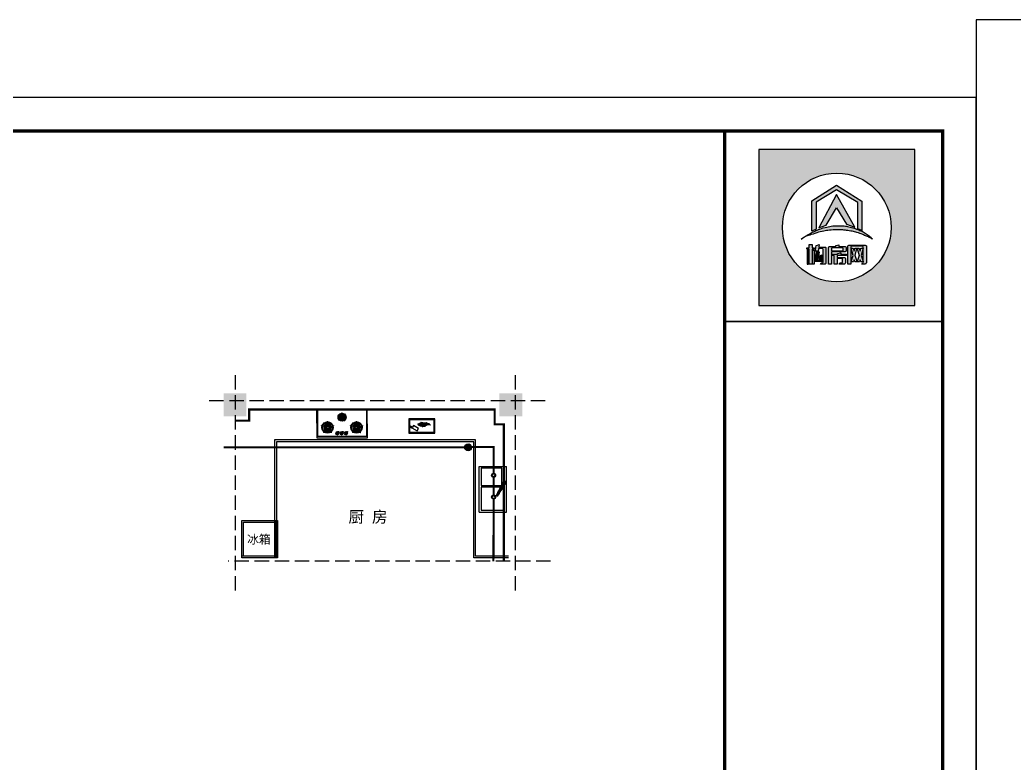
# Model space of a CAD drawing. Header units: millimetres. Extents: x -807114 to 146922, y -468455 to -61603.
# Drawn here: x 93672 to 110982, y -225733 to -212794 of the extents above; entities that cross this region are included whole.
import ezdxf

# ---------------------------------------------------------------- set-up
doc = ezdxf.new("R2010")
doc.units = ezdxf.units.MM
doc.header["$LTSCALE"] = 1000
doc.linetypes.add('DASH', pattern=[0.35, 0.25, -0.1])
doc.linetypes.add('HIDDEN', pattern=[9.525, 6.35, -3.175])
for name, color, linetype in [('FF-FIXT', 31, 'Continuous'), ('FF-FURN', 51, 'Continuous'), ('floor', 9, 'Continuous'), ('KITCHEN', 2, 'Continuous'), ('KL截面', 30, 'Continuous'), ('P-活动家具', 134, 'Continuous'), ('PIPE-污水', 2, 'DASH'), ('PIPE-给水', 3, 'Continuous'), ('PUB_TITLE', 4, 'Continuous'), ('建-窗', 4, 'Continuous'), ('建-轴', 1, 'Continuous')]:
    doc.layers.add(name, color=color, linetype=linetype)
doc.layers.add('jia +', color=4, linetype='Continuous', lineweight=20)
doc.layers.add('jia -', color=1, linetype='Continuous', lineweight=9)
doc.styles.add('D', font='simhei.ttf', dxfattribs={"width": 0.75, "height": 7})

# ---------------------------------------------------------------- blocks, each defined once
blk = doc.blocks.new('sadasfafa')
h = blk.add_hatch(color=252)
h.dxf.hatch_style = 1
h.paths.add_polyline_path([(1853311, -2488040), (1853311, -2490368), (1855639, -2490368), (1855639, -2488040)])
h.paths.add_polyline_path([(1855286, -2489204, 1), (1853664, -2489204, 1)], flags=16)
edge = h.paths.add_edge_path(flags=0)
edge.add_spline(control_points=[(1853945, -2489376), (1853935, -2489385), (1854022, -2489327), (1854064, -2489324), (1854178, -2489280), (1854273, -2489257), (1854375, -2489242), (1854470, -2489236), (1854555, -2489239), (1854630, -2489250), (1854700, -2489259), (1854781, -2489280), (1854854, -2489303), (1854917, -2489335), (1854967, -2489354), (1854993, -2489368), (1855014, -2489382), (1854982, -2489354), (1854965, -2489332), (1854910, -2489297), (1854854, -2489260), (1854784, -2489234), (1854713, -2489206), (1854640, -2489189), (1854569, -2489179), (1854497, -2489176), (1854414, -2489178), (1854321, -2489198), (1854229, -2489222), (1854147, -2489257), (1854080, -2489292), (1854021, -2489325), (1853977, -2489352), (1853953, -2489369), (1853945, -2489376)], knot_values=[0, 0, 0, 0, 114.670179, 423.637006, 763.89867, 1083.683754, 1343.405239, 1688.07646, 1952.326814, 2113.699055, 2375.693807, 2595.188681, 2872.839541, 3068.155951, 3238.592156, 3348.056762, 3361.095167, 3431.805845, 3527.265261, 3733.200323, 3952.805082, 4160.23278, 4398.128766, 4650.488133, 4837.16968, 5050.428326, 5308.684497, 5588.159898, 5913.430939, 6163.12325, 6398.139207, 6601.625078, 6772.549769, 6871.149972, 6871.149972, 6871.149972, 6871.149972], degree=3, periodic=1)
h.paths.add_polyline_path([(1854530, -2489580), (1854534, -2489580), (1854534, -2489603), (1854618, -2489603), (1854618, -2489621), (1854481, -2489621), (1854481, -2489650), (1854589, -2489650), (1854599, -2489656), (1854606, -2489666), (1854606, -2489733), (1854600, -2489742), (1854590, -2489750), (1854506, -2489750), (1854514, -2489740), (1854518, -2489731), (1854552, -2489731), (1854558, -2489728), (1854560, -2489721), (1854560, -2489675), (1854558, -2489670), (1854553, -2489667), (1854481, -2489667), (1854481, -2489750), (1854436, -2489750), (1854436, -2489626), (1854433, -2489621), (1854406, -2489621), (1854406, -2489603), (1854488, -2489603), (1854488, -2489590)], flags=0)
h.paths.add_polyline_path([(1854486, -2489468), (1854506, -2489461), (1854506, -2489485), (1854510, -2489489), (1854601, -2489489), (1854609, -2489494), (1854615, -2489502), (1854615, -2489556), (1854607, -2489564), (1854599, -2489569), (1854401, -2489569), (1854394, -2489573), (1854394, -2489750), (1854349, -2489750), (1854349, -2489504), (1854355, -2489495), (1854367, -2489489), (1854462, -2489489), (1854462, -2489474)], flags=0)
h.paths.add_polyline_path([(1854394, -2489554), (1854394, -2489512), (1854404, -2489506), (1854562, -2489506), (1854570, -2489513), (1854570, -2489554)], flags=0)
h.paths.add_polyline_path([(1854214, -2489569), (1854203, -2489632), (1854193, -2489683), (1854194, -2489689), (1854218, -2489689), (1854220, -2489683), (1854214, -2489633), (1854254, -2489614), (1854263, -2489686), (1854263, -2489700), (1854255, -2489709), (1854159, -2489709), (1854150, -2489702), (1854148, -2489692), (1854173, -2489569)], flags=0)
h.paths.add_polyline_path([(1854187, -2489466), (1854213, -2489458), (1854207, -2489496), (1854296, -2489496), (1854305, -2489498), (1854312, -2489505), (1854314, -2489513), (1854314, -2489733), (1854310, -2489741), (1854301, -2489750), (1854231, -2489750), (1854238, -2489741), (1854243, -2489730), (1854261, -2489730), (1854268, -2489727), (1854270, -2489720), (1854270, -2489531), (1854270, -2489526), (1854267, -2489521), (1854260, -2489516), (1854202, -2489516), (1854201, -2489534), (1854196, -2489558), (1854150, -2489558), (1854159, -2489535), (1854165, -2489504), (1854167, -2489471)], flags=0)
h.paths.add_polyline_path([(1854140, -2489544), (1854140, -2489750), (1854114, -2489750), (1854114, -2489544)], flags=0)
h.paths.add_polyline_path([(1854056, -2489544), (1854053, -2489750), (1854031, -2489750), (1854031, -2489544)], flags=0)
h.paths.add_polyline_path([(1854107, -2489459), (1854107, -2489508), (1854139, -2489508), (1854139, -2489527), (1854107, -2489527), (1854107, -2489750), (1854062, -2489750), (1854062, -2489527), (1854029, -2489527), (1854029, -2489508), (1854062, -2489508), (1854062, -2489459)], flags=0)
h.paths.add_polyline_path([(1854209, -2489211), (1854471, -2488714), (1854743, -2489200), (1854618, -2489155), (1854470, -2488913), (1854318, -2489172)], flags=0)
h.paths.add_polyline_path([(1854102, -2488808), (1854470, -2488575), (1854848, -2488810), (1854848, -2489247), (1854790, -2489223), (1854790, -2488832), (1854471, -2488643), (1854168, -2488829), (1854168, -2489231), (1854102, -2489257)], flags=0)
h.paths.add_polyline_path([(1854685, -2489750), (1854641, -2489750), (1854641, -2489488), (1854641, -2489484), (1854646, -2489475), (1854656, -2489467), (1854898, -2489467), (1854907, -2489471), (1854916, -2489478), (1854916, -2489731), (1854908, -2489743), (1854902, -2489750), (1854847, -2489750), (1854858, -2489732), (1854866, -2489731), (1854869, -2489724), (1854869, -2489718), (1854867, -2489718), (1854836, -2489718), (1854826, -2489684), (1854814, -2489718), (1854746, -2489718), (1854736, -2489684), (1854722, -2489718), (1854689, -2489718), (1854689, -2489709), (1854691, -2489709), (1854720, -2489621), (1854685, -2489512)], flags=0)
h.paths.add_polyline_path([(1854779, -2489518), (1854809, -2489621), (1854781, -2489709), (1854777, -2489709), (1854750, -2489621), (1854775, -2489518)], flags=0)
h = blk.add_hatch(color=7)
h.dxf.hatch_style = 1
h.paths.add_polyline_path([(1854102, -2489257), (1854168, -2489231), (1854168, -2488829), (1854471, -2488643), (1854790, -2488832), (1854790, -2489223), (1854848, -2489247), (1854848, -2488810), (1854470, -2488575), (1854102, -2488808)])
h = blk.add_hatch(color=7)
h.dxf.hatch_style = 1
h.paths.add_polyline_path([(1854318, -2489172), (1854470, -2488913), (1854618, -2489155), (1854743, -2489200), (1854471, -2488714), (1854209, -2489211)])
h = blk.add_hatch(color=7)
h.dxf.hatch_style = 1
edge = h.paths.add_edge_path()
edge.add_spline(control_points=[(1853945, -2489376), (1853953, -2489369), (1853977, -2489352), (1854021, -2489325), (1854080, -2489292), (1854147, -2489257), (1854229, -2489222), (1854321, -2489198), (1854414, -2489178), (1854497, -2489176), (1854569, -2489179), (1854640, -2489189), (1854713, -2489206), (1854784, -2489234), (1854854, -2489260), (1854910, -2489297), (1854965, -2489332), (1854982, -2489354), (1855014, -2489382), (1854993, -2489368), (1854967, -2489354), (1854917, -2489335), (1854854, -2489303), (1854781, -2489280), (1854700, -2489259), (1854630, -2489250), (1854555, -2489239), (1854470, -2489236), (1854375, -2489242), (1854273, -2489257), (1854178, -2489280), (1854064, -2489324), (1854022, -2489327), (1853935, -2489385), (1853945, -2489376)], knot_values=[0, 0, 0, 0, 98.600203, 269.524894, 473.010766, 708.026723, 957.719033, 1282.990074, 1562.465475, 1820.721647, 2033.980292, 2220.661839, 2473.021206, 2710.917192, 2918.34489, 3137.949649, 3343.884711, 3439.344127, 3510.054805, 3523.09321, 3632.557816, 3802.994021, 3998.310431, 4275.961291, 4495.456165, 4757.450917, 4918.823158, 5183.073513, 5527.744733, 5787.466218, 6107.251302, 6447.512966, 6756.479793, 6871.149972, 6871.149972, 6871.149972, 6871.149972], degree=3, periodic=1)
h = blk.add_hatch(color=7)
h.dxf.hatch_style = 1
h.paths.add_polyline_path([(1854062, -2489459), (1854062, -2489508), (1854029, -2489508), (1854029, -2489527), (1854062, -2489527), (1854062, -2489750), (1854107, -2489750), (1854107, -2489527), (1854139, -2489527), (1854139, -2489508), (1854107, -2489508), (1854107, -2489459)])
h = blk.add_hatch(color=7)
h.dxf.hatch_style = 1
h.paths.add_polyline_path([(1854167, -2489471), (1854165, -2489504), (1854159, -2489535), (1854150, -2489558), (1854196, -2489558), (1854201, -2489534), (1854202, -2489516), (1854260, -2489516), (1854267, -2489521), (1854270, -2489526), (1854270, -2489531), (1854270, -2489720), (1854268, -2489727), (1854261, -2489730), (1854243, -2489730), (1854238, -2489741), (1854231, -2489750), (1854301, -2489750), (1854310, -2489741), (1854314, -2489733), (1854314, -2489513), (1854312, -2489505), (1854305, -2489498), (1854296, -2489496), (1854207, -2489496), (1854213, -2489458), (1854187, -2489466)])
h = blk.add_hatch(color=7)
h.dxf.hatch_style = 1
h.paths.add_polyline_path([(1854462, -2489474), (1854462, -2489489), (1854367, -2489489), (1854355, -2489495), (1854349, -2489504), (1854349, -2489750), (1854394, -2489750), (1854394, -2489573), (1854401, -2489569), (1854599, -2489569), (1854607, -2489564), (1854615, -2489556), (1854615, -2489502), (1854609, -2489494), (1854601, -2489489), (1854510, -2489489), (1854506, -2489485), (1854506, -2489461), (1854486, -2489468)])
h.paths.add_polyline_path([(1854394, -2489554), (1854394, -2489512), (1854404, -2489506), (1854562, -2489506), (1854570, -2489513), (1854570, -2489554)], flags=16)
h = blk.add_hatch(color=7)
h.dxf.hatch_style = 1
h.paths.add_polyline_path([(1854685, -2489512), (1854685, -2489493), (1854693, -2489483), (1854862, -2489483), (1854869, -2489491), (1854869, -2489724), (1854866, -2489731), (1854858, -2489732), (1854847, -2489750), (1854902, -2489750), (1854908, -2489743), (1854916, -2489731), (1854916, -2489478), (1854907, -2489471), (1854898, -2489467), (1854656, -2489467), (1854646, -2489475), (1854641, -2489484), (1854641, -2489488), (1854641, -2489750), (1854685, -2489750)])
h = blk.add_hatch(color=7)
h.dxf.hatch_style = 1
h.paths.add_polyline_path([(1854031, -2489544), (1854031, -2489750), (1854053, -2489750), (1854056, -2489544)])
h = blk.add_hatch(color=7)
h.dxf.hatch_style = 1
h.paths.add_polyline_path([(1854114, -2489544), (1854114, -2489750), (1854140, -2489750), (1854140, -2489544)])
h = blk.add_hatch(color=7)
h.dxf.hatch_style = 1
h.paths.add_polyline_path([(1854173, -2489569), (1854148, -2489692), (1854150, -2489702), (1854159, -2489709), (1854255, -2489709), (1854263, -2489700), (1854263, -2489686), (1854254, -2489614), (1854214, -2489633), (1854220, -2489683), (1854218, -2489689), (1854194, -2489689), (1854193, -2489683), (1854203, -2489632), (1854214, -2489569)])
h = blk.add_hatch(color=7)
h.dxf.hatch_style = 1
h.paths.add_polyline_path([(1854488, -2489590), (1854488, -2489603), (1854406, -2489603), (1854406, -2489621), (1854433, -2489621), (1854436, -2489626), (1854436, -2489750), (1854481, -2489750), (1854481, -2489667), (1854553, -2489667), (1854558, -2489670), (1854560, -2489675), (1854560, -2489721), (1854558, -2489728), (1854552, -2489731), (1854518, -2489731), (1854514, -2489740), (1854506, -2489750), (1854590, -2489750), (1854600, -2489742), (1854606, -2489733), (1854606, -2489666), (1854599, -2489656), (1854589, -2489650), (1854481, -2489650), (1854481, -2489621), (1854618, -2489621), (1854618, -2489603), (1854534, -2489603), (1854534, -2489580), (1854530, -2489580)])
h = blk.add_hatch(color=7)
h.dxf.hatch_style = 1
h.paths.add_polyline_path([(1854866, -2489709), (1854840, -2489621), (1854866, -2489512), (1854836, -2489512), (1854824, -2489558), (1854808, -2489512), (1854745, -2489512), (1854734, -2489557), (1854719, -2489512), (1854689, -2489512), (1854720, -2489621), (1854691, -2489709), (1854689, -2489709), (1854689, -2489710), (1854689, -2489718), (1854722, -2489718), (1854736, -2489684), (1854746, -2489718), (1854814, -2489718), (1854826, -2489684), (1854836, -2489718), (1854867, -2489718), (1854867, -2489709)])
h.paths.add_polyline_path([(1854779, -2489518), (1854809, -2489621), (1854781, -2489709), (1854777, -2489709), (1854750, -2489621), (1854775, -2489518)], flags=16)
for points in [[(1855639, -2488040), (1853311, -2488040), (1853311, -2490368), (1855639, -2490368)], [(1854102, -2489257), (1854102, -2488808), (1854470, -2488575), (1854848, -2488810), (1854848, -2489247), (1854790, -2489223), (1854790, -2488832), (1854471, -2488643), (1854168, -2488829), (1854168, -2489231)], [(1854209, -2489211), (1854318, -2489172), (1854470, -2488913), (1854618, -2489155), (1854743, -2489200), (1854471, -2488714)], [(1854062, -2489459), (1854107, -2489459), (1854107, -2489508), (1854139, -2489508), (1854139, -2489527), (1854107, -2489527), (1854107, -2489750), (1854062, -2489750), (1854062, -2489527), (1854029, -2489527), (1854029, -2489508), (1854062, -2489508)], [(1854462, -2489474), (1854486, -2489468), (1854506, -2489461), (1854506, -2489485), (1854510, -2489489), (1854601, -2489489), (1854609, -2489494), (1854615, -2489502), (1854615, -2489556), (1854607, -2489564), (1854599, -2489569), (1854401, -2489569), (1854394, -2489573), (1854394, -2489750), (1854349, -2489750), (1854349, -2489504), (1854355, -2489495), (1854367, -2489489), (1854462, -2489489)], [(1854641, -2489750), (1854641, -2489488), (1854641, -2489484), (1854646, -2489475), (1854656, -2489467), (1854898, -2489467), (1854907, -2489471), (1854916, -2489478), (1854916, -2489731), (1854908, -2489743), (1854902, -2489750), (1854847, -2489750), (1854858, -2489732), (1854866, -2489731), (1854869, -2489724), (1854869, -2489491), (1854862, -2489483), (1854693, -2489483), (1854685, -2489493), (1854685, -2489750)], [(1854056, -2489544), (1854031, -2489544), (1854031, -2489750), (1854053, -2489750)], [(1854114, -2489544), (1854140, -2489544), (1854140, -2489750), (1854114, -2489750)], [(1854394, -2489554), (1854570, -2489554), (1854570, -2489513), (1854562, -2489506), (1854404, -2489506), (1854394, -2489512)], [(1854488, -2489590), (1854530, -2489580), (1854534, -2489580), (1854534, -2489603), (1854618, -2489603), (1854618, -2489621), (1854481, -2489621), (1854481, -2489650), (1854589, -2489650), (1854599, -2489656), (1854606, -2489666), (1854606, -2489733), (1854600, -2489742), (1854590, -2489750), (1854506, -2489750), (1854514, -2489740), (1854518, -2489731), (1854552, -2489731), (1854558, -2489728), (1854560, -2489721), (1854560, -2489675), (1854558, -2489670), (1854553, -2489667), (1854481, -2489667), (1854481, -2489750), (1854436, -2489750), (1854436, -2489626), (1854433, -2489621), (1854406, -2489621), (1854406, -2489603), (1854488, -2489603)], [(1854775, -2489518), (1854779, -2489518), (1854809, -2489621), (1854781, -2489709), (1854777, -2489709), (1854750, -2489621)]]:
    blk.add_lwpolyline(points, close=True)
for points in [[(1854167, -2489471), (1854187, -2489466), (1854213, -2489458), (1854207, -2489496), (1854296, -2489496), (1854305, -2489498), (1854312, -2489505), (1854314, -2489513), (1854314, -2489733), (1854310, -2489741), (1854301, -2489750), (1854231, -2489750), (1854238, -2489741), (1854243, -2489730), (1854261, -2489730), (1854268, -2489727), (1854270, -2489720), (1854270, -2489531), (1854270, -2489526), (1854267, -2489521), (1854260, -2489516), (1854202, -2489516), (1854201, -2489534), (1854196, -2489558), (1854150, -2489558), (1854150, -2489558), (1854159, -2489535), (1854165, -2489504), (1854167, -2489471)], [(1854173, -2489569), (1854214, -2489569), (1854203, -2489632), (1854193, -2489683), (1854194, -2489689), (1854218, -2489689), (1854220, -2489683), (1854214, -2489633), (1854254, -2489614), (1854263, -2489686), (1854263, -2489700), (1854255, -2489709), (1854159, -2489709), (1854150, -2489702), (1854148, -2489692), (1854173, -2489569)], [(1854866, -2489709), (1854866, -2489709), (1854867, -2489709), (1854867, -2489718), (1854836, -2489718), (1854826, -2489684), (1854814, -2489718), (1854746, -2489718), (1854736, -2489684), (1854722, -2489718), (1854689, -2489718), (1854689, -2489710), (1854689, -2489709), (1854691, -2489709), (1854720, -2489621), (1854689, -2489512)]]:
    blk.add_lwpolyline(points)
at = {"color": 7}
blk.add_lwpolyline([(1854689, -2489512), (1854719, -2489512), (1854734, -2489557), (1854745, -2489512), (1854808, -2489512), (1854824, -2489558), (1854836, -2489512), (1854866, -2489512), (1854840, -2489621), (1854866, -2489709)], dxfattribs=at)
blk.add_circle((1854475, -2489204), 811)
at = {"start_tangent": (-0.74079, -0.671736), "end_tangent": (-0.74079, -0.671736)}
blk.add_spline([(1853945, -2489376), (1853977, -2489357), (1854071, -2489318), (1854178, -2489282), (1854280, -2489257), (1854365, -2489245), (1854479, -2489238), (1854566, -2489241), (1854619, -2489248), (1854704, -2489261), (1854775, -2489279), (1854861, -2489308), (1854920, -2489335), (1854972, -2489357), (1855003, -2489375), (1855007, -2489377), (1854990, -2489361), (1854968, -2489339), (1854913, -2489299), (1854851, -2489261), (1854787, -2489235), (1854714, -2489208), (1854633, -2489189), (1854572, -2489180), (1854501, -2489177), (1854416, -2489181), (1854326, -2489198), (1854222, -2489227), (1854146, -2489259), (1854077, -2489294), (1854019, -2489327), (1853971, -2489357), (1853945, -2489376)], degree=3, dxfattribs=at)
blk = doc.blocks.new('A$C73C27036')
at = {"layer": 'floor', "color": 251, "ltscale": 50}
for p, q in [((0, 800), (0, 0)), ((476, 800), (0, 800)), ((476, 800), (476, 0)), ((476, 0), (0, 0))]:
    blk.add_line(p, q, dxfattribs=at)
for centre, radius in [((226, 535), 35), ((226, 535), 25), ((226, 156), 35), ((226, 156), 25)]:
    blk.add_circle(centre, radius, dxfattribs=at)
at = {"layer": 'jia +', "color": 251}
for centre, radius, start, end in [((6980, -3738), 8043, 148.0351, 149.7132), ((161, 517), 5, 61.0799, 145.1717), ((-105, 35), 556, 58.9201, 61.0799), ((-6915, 4285), 8043, 330.2868, 331.9649), ((179, 507), 5, 334.8283, 58.9201), ((39, 285), 29.1, 101.9376, 18.0624)]:
    blk.add_arc(centre, radius, start, end, dxfattribs=at)
at = {"layer": 'jia -', "color": 251}
for centre, radius, start, end in [((40, 287), 20, 150, 330), ((278, 151), 294, 138.9018, 150.229), ((36, 294), 5, 149.5096, 224.4347), ((278, 151), 286, 139.062, 149.5096), ((55, 312), 31.1, 224.4347, 255.5653), ((39, 285), 29.1, 37.6892, 82.3108), ((48, 287), 5, 255.5653, 330.4904), ((-196, 425), 286, 330.4904, 340.938), ((-196, 425), 294, 329.771, 341.0982), ((60, 321), 24.5, 30.4631, 89.5369), ((64, 337), 2, 93.1644, 139.062), ((64, 328), 10.9, 26.8356, 93.1644)]:
    blk.add_arc(centre, radius, start, end, dxfattribs=at)
at = {"layer": 'jia -', "color": 2}
for centre, radius, start, end in [((60, 341), 5, 89.5369, 138.9018), ((72, 332), 2, 340.938, 26.8356), ((77, 331), 5, 341.0982, 30.4631)]:
    blk.add_arc(centre, radius, start, end, dxfattribs=at)
at = {"layer": 'P-活动家具', "ltscale": 50}
for p, q in [((35, 765), (35, 363)), ((441, 765), (35, 765)), ((441, 363), (441, 765)), ((35, 363), (441, 363)), ((85, 336), (85, 34)), ((441, 336), (85, 336)), ((441, 34), (441, 336)), ((85, 34), (441, 34))]:
    blk.add_line(p, q, dxfattribs=at)
blk = doc.blocks.new('A$C565A4CBB')
at = {"layer": 'P-活动家具', "color": 250}
for p, q in [((0, 0), (-12, 1)), ((11, -6), (0, 0)), ((69, 88), (47, 50)), ((47, 50), (132, 0)), ((158, 37), (69, 88)), ((132, 0), (149, 29)), ((149, 29), (152, 27)), ((152, 27), (151, 26)), ((151, 26), (183, 7)), ((158, 37), (159, 39)), ((190, 21), (159, 39)), ((183, 7), (190, 21)), ((-122, -21), (-110, -21)), ((-109, -21), (-122, -21)), ((-110, -21), (-100, -24)), ((-98, -24), (-109, -21)), ((-95, -16), (-90, -17)), ((-90, -16), (-95, -16)), ((-76, -24), (-90, -16)), ((-90, -17), (-78, -24)), ((-77, -12), (-66, -25)), ((-64, -25), (-77, -12)), ((-65, -12), (-56, -26)), ((-53, -26), (-65, -12)), ((-54, -8), (-42, -26)), ((-40, -26), (-54, -8)), ((-51, -45), (-48, -28)), ((-47, -28), (-51, -45)), ((-48, -5), (-34, -26)), ((-31, -26), (-48, -5)), ((-44, -45), (-41, -28)), ((-40, -28), (-43, -45)), ((-37, -5), (-22, -25)), ((-20, -25), (-37, -5)), ((-33, -42), (-33, -28)), ((-32, -28), (-32, -42)), ((-28, -2), (-10, -24)), ((-8, -24), (-28, -2)), ((-25, -43), (-26, -28)), ((-25, -28), (-23, -43)), ((-20, -41), (-20, -27)), ((-19, -27), (-20, -41)), ((-1, -2), (-17, -1)), ((-17, -51), (-13, -39)), ((-13, -40), (-17, -51)), ((-13, -39), (-15, -27)), ((-14, -3), (1, -22)), ((2, -22), (-14, -3)), ((-13, -26), (-13, -40)), ((-1, -4), (-9, -1)), ((-5, -5), (-8, -4)), ((7, -9), (-5, -5)), ((7, -6), (-1, -2)), ((7, -35), (3, -24)), ((4, -24), (8, -37)), ((8, -41), (7, -35)), ((8, -37), (8, -46))]:
    blk.add_line(p, q, dxfattribs=at)
at = {"layer": 'P-活动家具'}
for p, q in [((-54, -48), (-51, -45)), ((-51, -45), (-54, -48)), ((-46, -50), (-44, -45)), ((-43, -45), (-46, -50)), ((-36, -52), (-33, -42)), ((-32, -42), (-36, -52)), ((-27, -51), (-25, -43)), ((-23, -43), (-27, -51)), ((-22, -50), (-20, -41)), ((-20, -41), (-22, -50)), ((8, -46), (8, -41))]:
    blk.add_line(p, q, dxfattribs=at)
at = {"layer": 'P-活动家具', "color": 250}
blk.add_lwpolyline([(215, 130), (-242, 130), (-242, -118), (215, -118)], close=True, dxfattribs=at)
at = {"layer": 'P-活动家具'}
blk.add_lwpolyline([(200, 115), (-227, 115), (-227, -103), (200, -103)], close=True, dxfattribs=at)
at = {"layer": 'P-活动家具', "color": 250}
for points in [[(-66, -1), (-76, 3)], [(-58, 0), (-70, 6), (-52, 1), (-59, 6)], [(-45, 3), (-50, 6)], [(-34, 4), (-40, 9)], [(-26, 6), (-32, 11)], [(-15, 4), (-26, 12)], [(-11, 6), (-19, 12)], [(-128, -28), (-138, -27), (-146, -28), (-130, -28)], [(-128, -26), (-143, -24), (-130, -27)], [(-130, -28), (-143, -31), (-129, -28)], [(-126, -28), (-132, -31), (-128, -28)], [(-99, -26), (-112, -33), (-104, -26)], [(-84, -38), (-101, -43)], [(-80, -26), (-93, -37), (-82, -26)], [(-83, -7), (-90, -5)], [(-72, -3), (-83, -1)], [(-66, -27), (-75, -38), (-69, -27)], [(-57, -28), (-62, -43), (-65, -44), (-58, -28)], [(5, -38), (-12, -41)], [(3, -41), (-6, -46)], [(-4, -25), (-1, -41), (-5, -50), (-3, -41), (-5, -25)]]:
    blk.add_lwpolyline(points, dxfattribs=at)
at = {"layer": 'P-活动家具'}
for points in [[(-88, -41), (-101, -51)], [(4, -42), (1, -50)]]:
    blk.add_lwpolyline(points, dxfattribs=at)
at = {"layer": 'P-活动家具', "color": 250}
for radius in [4.08, 2.31]:
    blk.add_circle((35, -18), radius, dxfattribs=at)
for centre, radius, start, end in [((36, -27), 4.09, 96.5195, 204.4235), ((34, -27), 2.13, 214.1434, 63.8624), ((35, -18), 1.85, 192.7663, 336.2989), ((35, -17), 1.48, 221.42, 2.1489), ((36, -24), 1.59, 109.6965, 226.3455)]:
    blk.add_arc(centre, radius, start, end, dxfattribs=at)
for points in [[(56, -17), (48, -12), (-105, -13), (-150, -20), (-167, -11)], [(-6, 4), (-20, 14), (-26, 15), (-37, 12), (-50, 8), (-74, 7), (-94, -10)], [(57, -26), (48, -32), (-58, -50), (-109, -35), (-133, -34), (-149, -34)], [(9, -21), (-41, -26), (-84, -24), (-101, -24), (-128, -26)], [(9, -23), (-41, -28), (-84, -26), (-101, -26), (-128, -28)], [(-79, -37), (-89, -37), (-104, -43), (-100, -48), (-101, -51), (-90, -48), (-82, -40), (-79, -39), (-79, -37)], [(7, -37), (-2, -37), (-12, -39), (-7, -48), (0, -54), (6, -47), (8, -39), (10, -37), (8, -37)], [(25, -10), (16, -12), (14, -35), (22, -39)], [(57, -26), (57, -24), (54, -23), (53, -20), (57, -20), (57, -19), (56, -17)]]:
    blk.add_spline(points, degree=3, dxfattribs=at)
blk = doc.blocks.new('A$C15EF7CB2')
at = {"color": 2}
blk.add_arc((10, 96), 1.16, 0.0007, 180.0007, dxfattribs=at)
at = {"layer": 'KITCHEN', "color": 251}
for p, q in [((-420, -309), (-420, 141)), ((-420, 141), (440, 141)), ((440, 141), (440, -309)), ((440, -309), (-420, -309))]:
    blk.add_line(p, q, dxfattribs=at)
at = {"layer": 'KITCHEN', "color": 2, "linetype": 'HIDDEN'}
for p, q in [((-65, -289), (-65, -292)), ((10, -289), (10, -292))]:
    blk.add_line(p, q, dxfattribs=at)
at = {"layer": 'P-活动家具'}
for p, q in [((-36, 34), (-63, 43)), ((-35, 36), (-62, 45)), ((8, 68), (8, 96)), ((11, 68), (11, 96)), ((54, 36), (81, 45)), ((55, 34), (82, 43)), ((-308, -140), (-346, -128)), ((-307, -137), (-345, -124)), ((-245, -92), (-245, -51)), ((-241, -92), (-241, -51)), ((-179, -137), (-140, -124)), ((-178, -140), (-139, -128)), ((-19, -17), (-36, -40)), ((-17, -18), (-34, -41)), ((37, -18), (53, -41)), ((38, -17), (55, -40)), ((197, -140), (159, -128)), ((198, -137), (160, -124)), ((260, -92), (260, -51)), ((264, -92), (264, -51)), ((326, -137), (365, -124)), ((327, -140), (366, -128)), ((-284, -213), (-308, -246)), ((-281, -215), (-305, -248)), ((-204, -215), (-181, -248)), ((-202, -213), (-178, -246)), ((-67, -230), (-67, -227)), ((-64, -230), (-64, -227)), ((-35, -258), (-32, -258)), ((-35, -261), (-32, -261)), ((-12, -238), (-14, -236)), ((8, -230), (8, -227)), ((11, -230), (11, -227)), ((40, -258), (43, -258)), ((40, -261), (43, -261)), ((63, -238), (61, -236)), ((83, -230), (83, -227)), ((85, -289), (85, -292)), ((86, -230), (86, -227)), ((115, -258), (118, -258)), ((115, -261), (118, -261)), ((221, -213), (197, -246)), ((224, -215), (200, -248)), ((301, -215), (324, -248)), ((303, -213), (327, -246))]:
    blk.add_line(p, q, dxfattribs=at)
at = {"layer": 'P-活动家具', "color": 250}
for p, q in [((-87, -238), (-89, -236)), ((-68, -242), (-68, -277)), ((-62, -242), (-62, -277)), ((7, -242), (7, -277)), ((13, -242), (13, -277)), ((82, -242), (82, -277)), ((88, -242), (88, -277))]:
    blk.add_line(p, q, dxfattribs=at)
at = {"layer": 'P-活动家具'}
blk.add_lwpolyline([(-433, -337), (-429, 161), (452, 161), (449, -337)], close=True, dxfattribs=at)
for centre, radius in [((10, 21), 46.2), ((-243, -159), 66), ((262, -159), 66)]:
    blk.add_circle(centre, radius, dxfattribs=at)
at = {"layer": 'P-活动家具', "color": 250}
for centre, radius in [((10, 21), 33.1), ((10, 21), 26.9), ((10, 21), 11.6), ((-243, -159), 47.3), ((-243, -159), 38.5), ((-243, -159), 16.5), ((262, -159), 47.3), ((262, -159), 38.5), ((262, -159), 16.5), ((-65, -259), 20), ((10, -259), 20), ((85, -259), 20)]:
    blk.add_circle(centre, radius, dxfattribs=at)
at = {"layer": 'P-活动家具'}
for centre, radius, start, end in [((-62, 44), 1.16, 72.0007, 252.0007), ((10, 21), 69.3, 162.9557, 233.0457), ((10, 21), 69.3, 90.9557, 161.0457), ((10, 21), 61.6, 163.075, 232.9263), ((10, 21), 61.6, 91.075, 160.9263), ((-35, 35), 1.16, 252.0007, 72.0007), ((10, 68), 1.16, 180.0007, 0.0007), ((10, 21), 69.3, 18.9557, 89.0457), ((10, 21), 61.6, 19.075, 88.9263), ((10, 21), 61.6, 307.075, 16.9263), ((10, 21), 69.3, 306.9557, 17.0457), ((55, 35), 1.16, 108.0007, 288.0007), ((82, 44), 1.16, 288.0007, 108.0007), ((-346, -126), 1.65, 72.0007, 252.0007), ((-243, -159), 99, 162.9557, 233.0457), ((-243, -159), 99, 90.9557, 161.0457), ((-243, -159), 88, 163.075, 232.9263), ((-243, -159), 88, 91.075, 160.9263), ((-307, -139), 1.65, 252.0007, 72.0007), ((-243, -51), 1.65, 0.0007, 180.0007), ((-243, -92), 1.65, 180.0007, 0.0007), ((-243, -159), 99, 18.9557, 89.0457), ((-243, -159), 88, 19.075, 88.9263), ((-243, -159), 88, 307.075, 16.9263), ((-243, -159), 99, 306.9557, 17.0457), ((-179, -139), 1.65, 108.0007, 288.0007), ((-140, -126), 1.65, 288.0007, 108.0007), ((-35, -41), 1.16, 144.0007, 324.0007), ((10, 21), 69.3, 234.9557, 305.0457), ((10, 21), 61.6, 235.075, 304.9263), ((-18, -18), 1.16, 324.0007, 144.0007), ((37, -18), 1.16, 36.0007, 216.0007), ((54, -41), 1.16, 216.0007, 36.0007), ((159, -126), 1.65, 72.0007, 252.0007), ((262, -159), 99, 162.9557, 233.0457), ((262, -159), 99, 90.9557, 161.0457), ((262, -159), 88, 163.075, 232.9263), ((262, -159), 88, 91.075, 160.9263), ((198, -139), 1.65, 252.0007, 72.0007), ((262, -51), 1.65, 0.0007, 180.0007), ((262, -92), 1.65, 180.0007, 0.0007), ((262, -159), 99, 18.9557, 89.0457), ((262, -159), 88, 19.075, 88.9263), ((262, -159), 88, 307.075, 16.9263), ((262, -159), 99, 306.9557, 17.0457), ((326, -139), 1.65, 108.0007, 288.0007), ((365, -126), 1.65, 288.0007, 108.0007), ((-307, -247), 1.65, 144.0007, 324.0007), ((-243, -159), 99, 234.9557, 305.0457), ((-243, -159), 88, 235.075, 304.9263), ((-283, -214), 1.65, 324.0007, 144.0007), ((-203, -214), 1.65, 36.0007, 216.0007), ((-179, -247), 1.65, 216.0007, 36.0007), ((-65, -259), 33, 92.6059, 135.0007), ((-65, -259), 33, 270.0007, 357.3954), ((-65, -259), 30, 270.0007, 357.1347), ((-65, -259), 33, 2.6059, 87.3954), ((-65, -259), 30, 2.8667, 87.1347), ((10, -259), 33, 92.6059, 135.0007), ((10, -259), 30, 92.8667, 135.0007), ((10, -259), 33, 270.0007, 357.3954), ((10, -259), 30, 270.0007, 357.1347), ((10, -259), 33, 2.6059, 87.3954), ((10, -259), 30, 2.8667, 87.1347), ((85, -259), 33, 92.6059, 135.0007), ((85, -259), 30, 92.8667, 135.0007), ((85, -259), 30, 270.0007, 357.1347), ((85, -259), 33, 270.0007, 357.3954), ((85, -259), 33, 2.6059, 87.3954), ((85, -259), 30, 2.8667, 87.1347), ((198, -247), 1.65, 144.0007, 324.0007), ((262, -159), 99, 234.9557, 305.0457), ((262, -159), 88, 235.075, 304.9263), ((222, -214), 1.65, 324.0007, 144.0007), ((302, -214), 1.65, 36.0007, 216.0007), ((326, -247), 1.65, 216.0007, 36.0007)]:
    blk.add_arc(centre, radius, start, end, dxfattribs=at)
at = {"layer": 'P-活动家具', "color": 250}
for centre, radius, start, end in [((-8, 12), 3.85, 26.4748, 206.4748), ((10, 21), 23.1, 206.4748, 240.0007), ((0, 37), 3.85, 120.0007, 300.0007), ((10, 21), 15.4, 206.4748, 240.0007), ((10, 21), 23.1, 86.4748, 120.0007), ((0, 4), 3.85, 240.0007, 60.0007), ((10, 21), 15.4, 86.4748, 120.0007), ((11, 40), 3.85, 266.4748, 86.4748), ((10, 21), 15.4, 326.4748, 0.0007), ((26, 10), 3.85, 146.4748, 326.4748), ((29, 21), 3.85, 0.0007, 180.0007), ((10, 21), 23.1, 326.4748, 0.0007), ((-270, -159), 5.5, 0.0007, 180.0007), ((-243, -159), 33, 180.0007, 213.5265), ((-266, -175), 5.5, 213.5265, 33.5265), ((-243, -159), 22, 180.0007, 213.5265), ((-245, -132), 5.5, 93.5265, 273.5265), ((-243, -159), 33, 60.0007, 93.5265), ((-243, -159), 22, 60.0007, 93.5265), ((-229, -136), 5.5, 240.0007, 60.0007), ((-243, -159), 22, 300.0007, 333.5265), ((-218, -172), 5.5, 333.5265, 153.5265), ((238, -172), 5.5, 26.4748, 206.4748), ((262, -159), 22, 206.4748, 240.0007), ((248, -136), 5.5, 120.0007, 300.0007), ((262, -159), 33, 86.4748, 120.0007), ((262, -159), 22, 86.4748, 120.0007), ((264, -132), 5.5, 266.4748, 86.4748), ((262, -159), 22, 326.4748, 0.0007), ((285, -175), 5.5, 146.4748, 326.4748), ((290, -159), 5.5, 0.0007, 180.0007), ((262, -159), 33, 326.4748, 0.0007), ((-229, -183), 5.5, 120.0007, 300.0007), ((-243, -159), 33, 300.0007, 333.5265), ((-65, -259), 30, 92.8667, 135.0007), ((-65, -259), 18, 99.5947, 260.4066), ((-65, -242), 3.01, 355.1251, 184.8763), ((-65, -276), 3.01, 175.1251, 4.8763), ((-65, -259), 18, 279.5947, 80.4066), ((10, -259), 18, 99.5947, 260.4066), ((10, -242), 3.01, 355.1251, 184.8763), ((10, -276), 3.01, 175.1251, 4.8763), ((10, -259), 18, 279.5947, 80.4066), ((85, -259), 18, 99.5947, 260.4066), ((85, -242), 3.01, 355.1251, 184.8763), ((85, -276), 3.01, 175.1251, 4.8763), ((85, -259), 18, 279.5947, 80.4066), ((262, -159), 33, 206.4748, 240.0007), ((248, -183), 5.5, 240.0007, 60.0007)]:
    blk.add_arc(centre, radius, start, end, dxfattribs=at)

msp = doc.modelspace()

# ---------------------------------------------------------------- hatches: boundary and pattern name
h = msp.add_hatch(color=251)
h.dxf.hatch_style = 1
h.paths.add_polyline_path([(97217.4, -219297.5), (97217.4, -219697.5), (97617.4, -219697.5), (97617.4, -219297.5)])
h = msp.add_hatch(color=251)
h.dxf.hatch_style = 1
h.paths.add_polyline_path([(102017.4, -219297.5), (102417.4, -219297.5), (102417.4, -219697.5), (102017.4, -219697.5)])

# ---------------------------------------------------------------- linework, layer by layer
at = {"const_width": 29.2}
msp.add_lwpolyline([(105942.1, -218045.4), (109738.2, -218045.4)], dxfattribs=at)
at = {"color": 39}
msp.add_lwpolyline([(98124.4, -222127.5), (97567.4, -222127.5), (97567.4, -221537.5), (98124.4, -221537.5)], close=True, dxfattribs=at)
at = {"layer": 'FF-FIXT', "color": 251, "ltscale": 3}
msp.add_lwpolyline([(102177.4, -222127.5), (101607.4, -222127.5), (101607.4, -220107.5), (98107.4, -220107.5), (98107.4, -222127.5), (97537.4, -222127.5)], dxfattribs=at)
at = {"layer": 'FF-FIXT', "ltscale": 3}
msp.add_lwpolyline([(102177.4, -222157.5), (101577.4, -222157.5), (101577.4, -220137.5), (98137.4, -220137.5), (98137.4, -222157.5), (97537.4, -222157.5)], dxfattribs=at)
for points in [[(98107.4, -222157.5), (97537.4, -222157.5), (97537.4, -221507.5), (98107.4, -221507.5)], [(98124.4, -221507.5), (98159.9, -221507.5), (98159.9, -222157.5), (98124.4, -222157.5)]]:
    msp.add_lwpolyline(points, close=True, dxfattribs=at)
at = {"layer": 'PIPE-污水'}
msp.add_lwpolyline([(101415.8, -220235.7, 36, 36, 0), (97217.4, -220235.7, 36, 36, 0)], format="xyseb", dxfattribs=at)
at = {"layer": 'PIPE-污水', "const_width": 36}
for points in [[(101920.3, -220687.4), (101920.3, -220230.8), (101532.7, -220230.8)], [(101920.3, -221066.1), (101920.3, -220757.4)], [(101917.2, -222217.5), (101920.3, -221136.1)]]:
    msp.add_lwpolyline(points, dxfattribs=at)
at = {"layer": 'PIPE-给水', "const_width": 36}
for points in [[(97417.4, -219771.8), (97663.7, -219771.8), (97663.7, -219577), (101939, -219577), (101939, -219834.7), (102097.5, -219834.7), (102097.5, -222217.5)], [(101973.9, -221082.7), (102098.4, -220853)]]:
    msp.add_lwpolyline(points, dxfattribs=at)
at = {"layer": 'PUB_TITLE'}
for points in [[(110322.2, -238672.2), (146922.1, -238672.2), (146922.1, -212793.5), (110322.2, -212793.5)], [(75631.8, -238672.2), (110322.2, -238672.2), (110322.2, -214143.6), (75631.8, -214143.6)], [(76911.6, -238088.2), (109738.2, -238088.2), (109738.2, -214727.6), (76911.6, -214727.6)]]:
    msp.add_lwpolyline(points, close=True, dxfattribs=at)
at = {"layer": 'PUB_TITLE', "const_width": 58.4}
msp.add_lwpolyline([(76911.6, -238088.2), (109738.2, -238088.2), (109738.2, -214727.6), (76911.6, -214727.6)], close=True, dxfattribs=at)
msp.add_lwpolyline([(105942.1, -238088.2), (105942.1, -214727.6)], dxfattribs=at)
at = {"layer": '建-窗', "color": 4}
for p, q in [((101519.4, -220194.5), (101415.9, -220232.1)), ((101529.1, -220208.2), (101417.2, -220248.9)), ((101501.8, -220181.6), (101421.1, -220210.9)), ((101535.1, -220227), (101424.7, -220267.1)), ((101535.3, -220242.9), (101434.7, -220279.4)), ((101527.2, -220261.4), (101449.5, -220289.6))]:
    msp.add_line(p, q, dxfattribs=at)
msp.add_circle((101475.8, -220235.7), 60, dxfattribs=at)
at = {"layer": '建-轴', "linetype": 'DASH'}
for p, q in [((97417.4, -218976.1), (97417.4, -222772.4)), ((102297.4, -218976.1), (102297.4, -222772.4)), ((96969.7, -219417.5), (102909.5, -219417.5)), ((102909.5, -222217.5), (97297.4, -222217.5))]:
    msp.add_line(p, q, dxfattribs=at)

# ---------------------------------------------------------------- block references
at = {"xscale": 1.1675664, "yscale": 1.1675664, "zscale": 1.1675664}
msp.add_blockref('sadasfafa', (-2057328.1, 2689903.3), dxfattribs=at)
at = {"layer": 'FF-FURN', "linetype": 'Continuous', "xscale": -1}
msp.add_blockref('A$C15EF7CB2', (99290.9, -219731.6), dxfattribs=at)
at = {"layer": 'FF-FURN', "linetype": 'Continuous', "rotation": 180}
for name, p in [('A$C565A4CBB', (100656.6, -219857.1)), ('A$C73C27036', (102146.5, -220566.4))]:
    msp.add_blockref(name, p, dxfattribs=at)

# ---------------------------------------------------------------- texts
at = {"layer": 'KL截面', "linetype": 'ByBlock', "style": 'D'}
for s, height, p in [('厨 房', 200, (99393, -221544.9)), ('冰箱', 150, (97628.8, -221912.8))]:
    msp.add_text(s, height=height, dxfattribs=at).set_placement(p)

doc.saveas('drawing.dxf')
